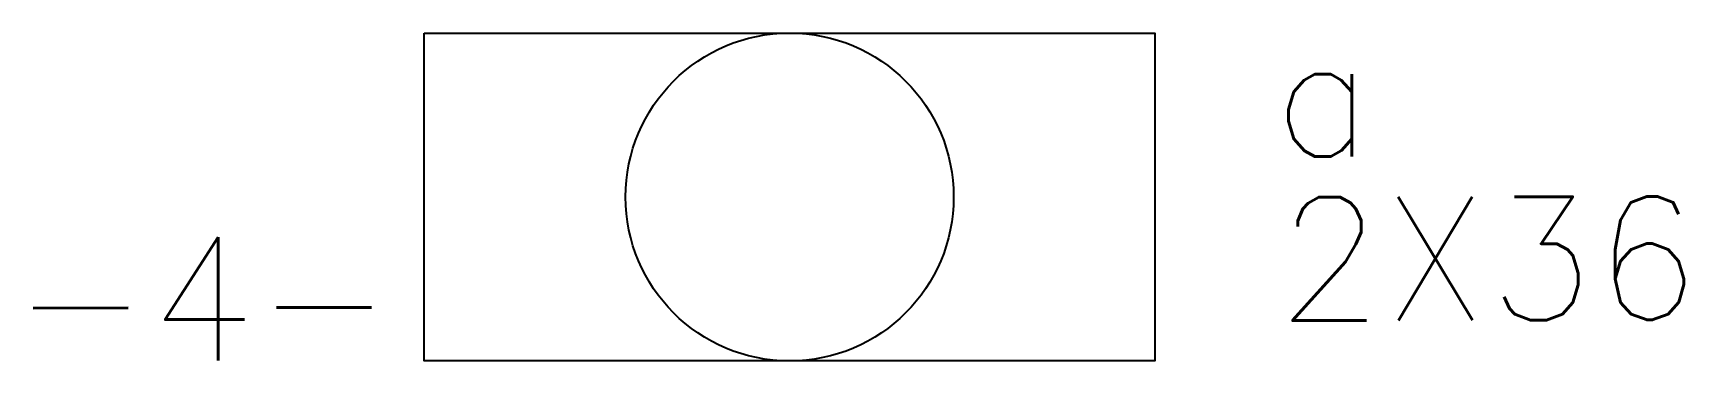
# Model space of a CAD drawing. Extents: x 5.84 to 9.18, y 6.98 to 7.64.
import ezdxf

# ---------------------------------------------------------------- set-up
doc = ezdxf.new("R2010")
doc.units = 0
doc.header["$LTSCALE"] = 35
doc.header["$MEASUREMENT"] = 0
doc.layers.get('0').update_dxf_attribs({"linetype": 'CONTINUOUS'})
doc.layers.add('LEGENDA', color=3, linetype='CONTINUOUS')
doc.styles.add('50-175', font='romans.shx', dxfattribs={"height": 0.0875})

msp = doc.modelspace()

# ---------------------------------------------------------------- linework, layer by layer
at = {"color": 5}
msp.add_lwpolyline([(6.6318, 7.6408), (8.1095, 7.6408), (8.1095, 6.9774), (6.6318, 6.9774)], close=True, dxfattribs=at)
msp.add_circle((7.3707, 7.3091), 0.3317, dxfattribs=at)

# ---------------------------------------------------------------- texts
at = {"layer": 'LEGENDA', "color": 1, "lineweight": 0, "style": '50-175'}
for s, height, p in [('a', 0.2496, (8.3474, 7.3908)), ('2X36', 0.24958, (8.3557, 7.0591)), ('-4-', 0.24958, (5.7982, 6.9774))]:
    msp.add_text(s, height=height, rotation=0.1, dxfattribs=at).set_placement(p)

doc.saveas('drawing.dxf')
